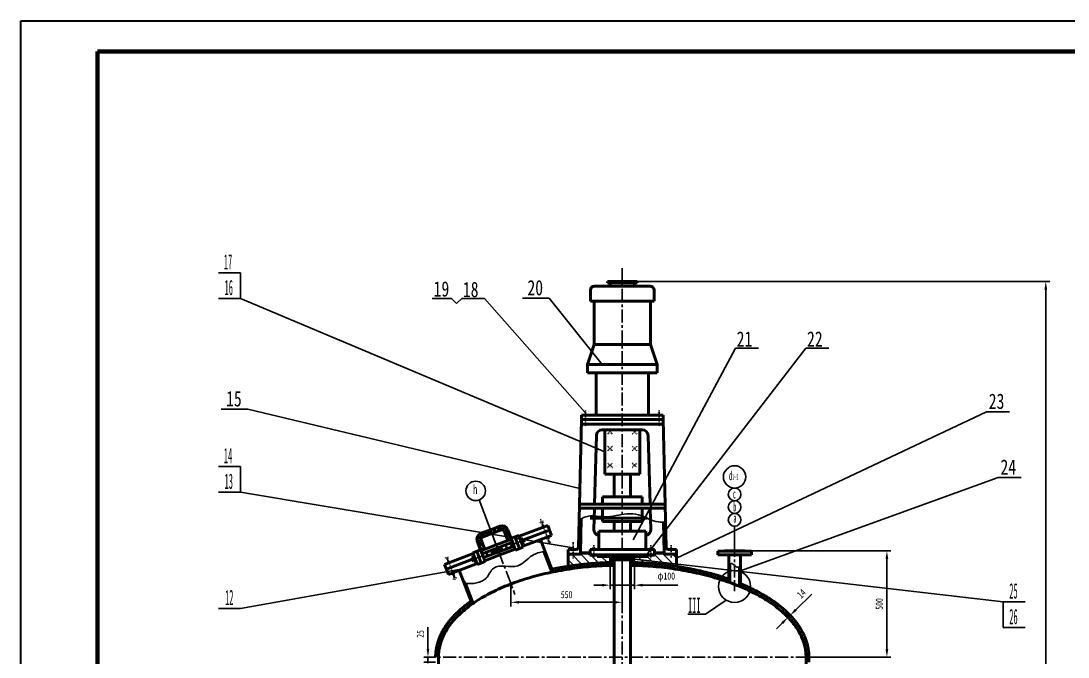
# Model space of a CAD drawing. Header units: millimetres. Extents: x -11803 to 14115, y -852 to 12275.
# Drawn here: x 5205 to 10333, y 9039 to 12155 of the extents above; entities that cross this region are included whole.
import ezdxf

# ---------------------------------------------------------------- set-up
doc = ezdxf.new("R2010")
doc.units = ezdxf.units.MM
for name, pattern in [('CENTER2', [28.575, 19.05, -3.175, 3.175, -3.175]), ('CENTERX2', [101.6, 63.5, -12.7, 12.7, -12.7]), ('EB_DASH', [6, 3, -3]), ('EB_DASHDOT', [39, 30, -3, 3, -3])]:
    doc.linetypes.add(name, pattern=pattern)
doc.layers.get('Defpoints').update_dxf_attribs({"lineweight": 0})
for name, color, linetype, lineweight in [('CAXA0', 7, 'Continuous', 70), ('CAXA1', 1, 'EB_DASHDOT', 25), ('CAXA3', 7, 'Continuous', 25), ('CAXA4', 3, 'Continuous', 25), ('中心线', 1, 'CENTERX2', 25), ('粗实线', 7, 'Continuous', 50), ('细线', 3, 'Continuous', 0), ('边框线', 2, 'Continuous', 90)]:
    doc.layers.add(name, color=color, linetype=linetype, lineweight=lineweight)
doc.layers.add('细实线', color=125, linetype='Continuous')
doc.styles.add('TEXT', font='SIMFANG.TTF', dxfattribs={"width": 0.75})
doc.styles.add('标准', font='SimSun.ttf', dxfattribs={"width": 0.667})
doc.styles.add('样式 7', font='SimSun.ttf', dxfattribs={"width": 0.4})
doc.dimstyles.new('标准', dxfattribs={"dimscale": 10, "dimtxt": 3.5, "dimasz": 4, "dimexe": 2, "dimexo": 0, "dimgap": 2, "dimtad": 1, "dimdec": 1, "dimdsep": 46, "dimtxsty": '标准', "dimcen": 0, "dimdle": 2, "dimazin": 2, "dimtfac": 1, "dimtdec": 1, "dimtmove": 0, "dimatfit": 3, "dimfxl": 0, "dimtolj": 1, "dimtzin": 0, "dimarcsym": 0})

# ---------------------------------------------------------------- blocks, each defined once
blk = doc.blocks.new('*D52')
at = {"layer": 'Defpoints', "color": 0, "linetype": 'Continuous', "lineweight": 25}
for p in [(8749.4, 9559), (9445.8, 9559), (9063.9, 9039)]:
    blk.add_point(p, dxfattribs=at)
at = {"layer": '细实线', "color": 0, "linetype": 'Continuous', "lineweight": -2}
for p, q in [((8749.4, 9559), (9465.8, 9559)), ((9445.8, 9079), (9445.8, 9519)), ((9063.9, 9039), (9465.8, 9039))]:
    blk.add_line(p, q, dxfattribs=at)
at = {"layer": '细实线', "color": 0, "linetype": 'Continuous', "lineweight": 25}
for points in [[(9439.2, 9519), (9452.5, 9519), (9445.8, 9559)], [(9439.2, 9079), (9452.5, 9079), (9445.8, 9039)]]:
    blk.add_solid(points, dxfattribs=at)
at = {"layer": '细实线', "color": 0, "linetype": 'Continuous', "lineweight": -3, "insert": (9408.3, 9299), "char_height": 35, "attachment_point": 5, "rotation": 90, "style": '标准'}
blk.add_mtext('\\A1;\\fFangSong_GB2312;500', dxfattribs=at)
blk = doc.blocks.new('*D57')
at = {"layer": 'Defpoints', "color": 0, "linetype": 'Continuous', "lineweight": 25}
for p in [(8149.9, 9479.8), (7604.9, 9397.1), (8149.9, 9307.2)]:
    blk.add_point(p, dxfattribs=at)
at = {"layer": '细实线', "color": 0, "linetype": 'Continuous', "lineweight": -2}
for p, q in [((8149.9, 9479.8), (8149.9, 9287.2)), ((7604.9, 9397.1), (7604.9, 9287.2)), ((7644.9, 9307.2), (8109.9, 9307.2))]:
    blk.add_line(p, q, dxfattribs=at)
at = {"layer": '细实线', "color": 0, "linetype": 'Continuous', "lineweight": 25}
for points in [[(7644.9, 9313.9), (7644.9, 9300.6), (7604.9, 9307.2)], [(8109.9, 9313.9), (8109.9, 9300.6), (8149.9, 9307.2)]]:
    blk.add_solid(points, dxfattribs=at)
at = {"layer": '细实线', "color": 0, "linetype": 'Continuous', "lineweight": -3, "insert": (7877.4, 9344.7), "char_height": 35, "attachment_point": 5, "style": '标准'}
blk.add_mtext('\\A1;\\fFangSong_GB2312;550', dxfattribs=at)
blk = doc.blocks.new('CAXBLOCK28', base_point=(216.2, -6573.1))
at = {"layer": 'CAXA0', "color": 0, "linetype": 'Continuous', "lineweight": 25}
for p, q in [((-1017.5, 3955.1), (-1067.6, 4005.3)), ((-976.6, 3959.2), (-1025, 4007.6)), ((-978, 4005.5), (-983.8, 4011.3)), ((-934.9, 3962.3), (-973.8, 4001.3)), ((-612.1, 3953.9), (-662, 4003.8)), ((-560.4, 3947), (-624.6, 4011.3)), ((-555, 3986.6), (-573.7, 4005.3)), ((-1057.4, 3950.2), (-1085, 3977.8)), ((-892.2, 3964.6), (-922.9, 3995.3)), ((-877, 3994.3), (-878, 3995.3)), ((-757.9, 3965), (-766.2, 3973.3)), ((-710.7, 3962.7), (-743.3, 3995.3)), ((-662.2, 3959.1), (-698.4, 3995.3))]:
    blk.add_line(p, q, dxfattribs=at)
blk = doc.blocks.new('CAXBLOCK29', base_point=(216.2, -6573.1))
at = {"layer": 'CAXA0', "color": 0, "linetype": 'Continuous', "lineweight": 25}
for p, q in [((-872.7, 3965.3), (-880.1, 3957.8)), ((-879.4, 3951.7), (-880, 3952.3)), ((-873.3, 3959.2), (-879.2, 3965.1)), ((-760.1, 3953.7), (-771.8, 3965.4)), ((-762.7, 3965.1), (-767.6, 3960.2)), ((-760, 3954.3), (-761.6, 3952.8))]:
    blk.add_line(p, q, dxfattribs=at)
blk = doc.blocks.new('*D73')
at = {"layer": 'Defpoints', "color": 0, "linetype": 'Continuous', "lineweight": 25}
for p in [(8090, 9488), (8209.8, 9488), (8209.8, 9391.1)]:
    blk.add_point(p, dxfattribs=at)
at = {"layer": '细实线', "color": 0, "linetype": 'Continuous', "lineweight": -2}
for p, q in [((8090, 9488), (8090, 9371.1)), ((8209.8, 9488), (8209.8, 9371.1)), ((8050, 9391.1), (8010, 9391.1)), ((8090, 9391.1), (8209.8, 9391.1)), ((8249.8, 9391.1), (8421.3, 9391.1))]:
    blk.add_line(p, q, dxfattribs=at)
at = {"layer": '细实线', "color": 0, "linetype": 'Continuous', "lineweight": 25}
for points in [[(8050, 9397.8), (8050, 9384.4), (8090, 9391.1)], [(8249.8, 9397.8), (8249.8, 9384.4), (8209.8, 9391.1)]]:
    blk.add_solid(points, dxfattribs=at)
at = {"layer": '细实线', "color": 0, "linetype": 'Continuous', "lineweight": -3, "insert": (8365.6, 9431.3), "char_height": 35, "attachment_point": 5, "style": '标准'}
blk.add_mtext('\\A1;\\fFangSong_GB2312;φ100', dxfattribs=at)
blk = doc.blocks.new('*D74')
at = {"layer": 'Defpoints', "color": 0, "linetype": 'Continuous', "lineweight": 25}
for p in [(7198.4, 9039), (7235.9, 9039), (7235.9, 9014)]:
    blk.add_point(p, dxfattribs=at)
at = {"layer": '细实线', "color": 0, "linetype": 'Continuous', "lineweight": -2}
for p, q in [((7198.4, 9079), (7198.4, 9185.7)), ((7235.9, 9039), (7178.4, 9039)), ((7198.4, 9014), (7198.4, 9039)), ((7235.9, 9014), (7178.4, 9014)), ((7198.4, 8974), (7198.4, 8934))]:
    blk.add_line(p, q, dxfattribs=at)
at = {"layer": '细实线', "color": 0, "linetype": 'Continuous', "lineweight": 25}
for points in [[(7191.7, 9079), (7205.1, 9079), (7198.4, 9039)], [(7191.7, 8974), (7205.1, 8974), (7198.4, 9014)]]:
    blk.add_solid(points, dxfattribs=at)
at = {"layer": '细实线', "color": 0, "linetype": 'Continuous', "lineweight": -3, "insert": (7160.9, 9152.4), "char_height": 35, "attachment_point": 5, "rotation": 90, "style": '标准'}
blk.add_mtext('\\A1;\\fFangSong_GB2312;25', dxfattribs=at)
blk = doc.blocks.new('*D254')
at = {"layer": 'Defpoints', "color": 0, "lineweight": 25}
for p in [(8958.8, 9236.3), (8968.8, 9246), (8971.7, 9243.1)]:
    blk.add_point(p, dxfattribs=at)
at = {"layer": '细实线', "color": 0, "lineweight": -2}
for p, q in [((9000.3, 9271.1), (9077.8, 9346.7)), ((8958.8, 9236.3), (8975.6, 9219)), ((8961.6, 9233.4), (8971.7, 9243.1)), ((8968.8, 9246), (8985.6, 9228.8)), ((8933, 9205.4), (8904.4, 9177.5))]:
    blk.add_line(p, q, dxfattribs=at)
at = {"layer": '细实线', "color": 0, "lineweight": 25}
for points in [[(8928.4, 9210.2), (8937.7, 9200.7), (8961.6, 9233.4)], [(8995.6, 9275.8), (9005, 9266.3), (8971.7, 9243.1)]]:
    blk.add_solid(points, dxfattribs=at)
at = {"layer": '细实线', "color": 0, "lineweight": 25, "insert": (9027.2, 9349.7), "char_height": 35, "attachment_point": 5, "rotation": 44.2893, "style": '标准'}
blk.add_mtext('\\A1;14', dxfattribs=at)

msp = doc.modelspace()

# ---------------------------------------------------------------- linework, layer by layer
at = {"layer": 'CAXA0'}
for p, q in [((7766.06, 9556.064), (7771.987, 9557.354)), ((7375.792, 9400.677), (7382.433, 9400.077))]:
    msp.add_line(p, q, dxfattribs=at)
at = {"layer": 'CAXA0', "linetype": 'Continuous', "lineweight": 50}
for p, q in [((8650.414, 9558.978), (8650.414, 9556.978)), ((8749.414, 9558.978), (8749.414, 9556.978))]:
    msp.add_line(p, q, dxfattribs=at)
at = {"layer": 'CAXA0', "color": 7, "linetype": 'Continuous', "lineweight": 70}
msp.add_line((7884.914, 9484.472), (7887.832, 9484.472), dxfattribs=at)
at = {"layer": 'CAXA1', "linetype": 'EB_DASHDOT', "lineweight": 25}
msp.add_line((8699.914, 9578.031), (8699.914, 9535.978), dxfattribs=at)
at = {"layer": 'CAXA3', "color": 7, "linetype": 'Continuous', "lineweight": 50}
for p, q in [((8107.914, 9502.492), (8109.914, 9502.538)), ((8189.914, 9502.538), (8191.914, 9502.492))]:
    msp.add_line(p, q, dxfattribs=at)
at = {"layer": 'CAXA3', "linetype": 'Continuous', "lineweight": 50}
msp.add_line((9063.914, 9038.978), (9063.914, 9013.978), dxfattribs=at)
at = {"layer": '中心线'}
msp.add_line((8149.914, 10943.776), (8149.914, 5816.416), dxfattribs=at)
at = {"layer": '中心线', "color": 7, "linetype": 'EB_DASH', "lineweight": 25}
for p, q in [((7965.644, 10224.606), (7973.905, 10238.736)), ((7974.183, 10224.606), (7965.921, 10238.736)), ((7969.914, 10246.741), (7969.914, 10167.532)), ((8325.644, 10224.606), (8333.906, 10238.736)), ((8334.183, 10224.606), (8325.922, 10238.736)), ((8329.914, 10246.741), (8329.914, 10167.532)), ((8100.783, 10131.435), (8078.119, 10153.033)), ((8078.697, 10131.435), (8101.362, 10153.033)), ((8221.13, 10131.435), (8198.465, 10153.033)), ((8199.044, 10131.435), (8221.708, 10153.033)), ((8100.783, 10049.67), (8078.119, 10071.267)), ((8078.697, 10049.67), (8101.362, 10071.267)), ((8221.13, 10049.67), (8198.465, 10071.267)), ((8199.044, 10049.67), (8221.708, 10071.267)), ((8100.783, 9988.951), (8078.119, 9967.353)), ((8078.697, 9988.951), (8101.362, 9967.353)), ((8221.13, 9988.951), (8198.465, 9967.353)), ((8199.044, 9988.951), (8221.708, 9967.353)), ((7771.117, 9678.001), (7744.811, 9701.55)), ((7749.646, 9714.033), (7796.052, 9591.264)), ((7757.378, 9672.807), (7761.53, 9707.87)), ((7800.741, 9599.628), (7774.435, 9623.177)), ((7787.002, 9594.434), (7791.154, 9629.497)), ((7909.914, 9602.179), (7909.914, 9522.371)), ((7905.644, 9566.606), (7913.905, 9580.736)), ((7914.183, 9566.606), (7905.921, 9580.736)), ((8005.644, 9565.693), (8013.905, 9579.823)), ((8014.183, 9565.693), (8005.922, 9579.823)), ((8009.914, 9586.781), (8009.914, 9524.177)), ((8285.644, 9565.693), (8293.905, 9579.823)), ((8294.183, 9565.693), (8285.922, 9579.823)), ((8289.914, 9586.781), (8289.914, 9524.177)), ((8385.644, 9566.606), (8393.906, 9580.736)), ((8394.183, 9566.606), (8385.922, 9580.736)), ((8389.914, 9587.195), (8389.914, 9522.371)), ((8100.819, 9522.693), (8104.724, 9522.693)), ((8102.914, 9525.084), (8102.914, 9520.224)), ((8199.008, 9522.693), (8195.103, 9522.693)), ((8196.914, 9525.084), (8196.914, 9520.224)), ((7337.715, 9424.609), (7311.408, 9448.158)), ((7323.976, 9419.415), (7328.128, 9454.478))]:
    msp.add_line(p, q, dxfattribs=at)
at = {"layer": '中心线', "lineweight": 25}
msp.add_line((7473.255, 9745.252), (7624.162, 9346.015), dxfattribs=at)
at = {"layer": '中心线', "linetype": 'CENTER2', "lineweight": 25}
msp.add_line((7461.214, 9635.694), (7554.755, 9671.052), dxfattribs=at)
at = {"layer": '中心线', "color": 1, "linetype": 'EB_DASHDOT', "lineweight": 25}
for p, q in [((7580.534, 9659.415), (7598.213, 9612.645)), ((7449.577, 9609.915), (7467.256, 9563.144))]:
    msp.add_line(p, q, dxfattribs=at)
at = {"layer": '中心线', "color": 1, "lineweight": 25}
msp.add_line((7410.522, 9513.904), (7673.24, 9613.209), dxfattribs=at)
at = {"layer": '中心线', "color": 7, "linetype": 'EB_DASH', "lineweight": 0}
for p, q in [((7607.567, 9616.18), (7625.953, 9567.539)), ((7626.275, 9623.252), (7644.661, 9574.611)), ((7644.983, 9630.323), (7663.369, 9581.682)), ((7308.091, 9502.982), (7281.784, 9526.531)), ((7290.559, 9528.593), (7333.026, 9416.244)), ((7294.352, 9497.788), (7298.504, 9532.851))]:
    msp.add_line(p, q, dxfattribs=at)
at = {"layer": '中心线', "color": 7, "lineweight": 25}
msp.add_line((8699.914, 9593.367), (8699.914, 9361.565), dxfattribs=at)
at = {"layer": '中心线', "linetype": 'CENTERX2'}
msp.add_line((9063.914, 9038.978), (7197.404, 9038.978), dxfattribs=at)
at = {"layer": '中心线', "color": 1, "linetype": 'CENTER2', "lineweight": 25}
for centre, start, end in [((7561.826, 9652.343), 20.70607, 110.70607), ((7468.285, 9616.986), 110.70607, 200.70607)]:
    msp.add_arc(centre, 20, start, end, dxfattribs=at)
at = {"layer": '粗实线', "color": 7, "linetype": 'Continuous', "lineweight": 50}
for p, q in [((8077.623, 10878.698), (8149.914, 10878.698)), ((8077.623, 10878.698), (8077.623, 10872.207)), ((8077.623, 10872.207), (8149.914, 10872.207)), ((8090.133, 10872.207), (8090.133, 10856.076)), ((8222.204, 10878.698), (8149.914, 10878.698)), ((8222.204, 10872.207), (8149.914, 10872.207)), ((8209.694, 10872.207), (8209.694, 10856.076)), ((8222.204, 10878.698), (8222.204, 10872.207)), ((7993.771, 10782.03), (7993.771, 10836.076)), ((8013.771, 10856.076), (8149.914, 10856.076)), ((8286.056, 10856.076), (8149.914, 10856.076)), ((8306.056, 10782.03), (8306.056, 10836.076)), ((7993.771, 10782.03), (8306.056, 10782.03)), ((8012.414, 10782.03), (8012.414, 10570.567)), ((8287.414, 10782.03), (8287.414, 10570.567)), ((7979.086, 10471.193), (8012.414, 10570.567)), ((8012.414, 10570.567), (8287.414, 10570.567)), ((8320.741, 10471.193), (8287.414, 10570.567)), ((7979.086, 10471.193), (7979.086, 10430.782)), ((7979.086, 10471.193), (8320.741, 10471.193)), ((8320.741, 10471.193), (8320.741, 10430.782)), ((8149.914, 10430.782), (7979.086, 10430.782)), ((7992.988, 10430.782), (8021.852, 10430.782)), ((8021.852, 10224.193), (8021.852, 10430.782)), ((8149.914, 10430.782), (8277.975, 10430.782)), ((8277.975, 10224.193), (8277.975, 10430.782)), ((8320.741, 10430.782), (8277.975, 10430.782)), ((8306.839, 10430.782), (8277.975, 10430.782)), ((8149.914, 10224.193), (7949.914, 10224.193)), ((7949.914, 10224.193), (7949.914, 10202.193)), ((8149.914, 10224.193), (8349.914, 10224.193)), ((8349.914, 10224.193), (8349.914, 10202.193)), ((7935.144, 9575.957), (7949.914, 10202.193)), ((8149.914, 10180.193), (7949.395, 10180.193)), ((8149.914, 10202.193), (7949.914, 10202.193)), ((8053.052, 10152.61), (8149.914, 10152.61)), ((8063.914, 10152.61), (8063.914, 9935.193)), ((8149.914, 10202.193), (8349.914, 10202.193)), ((8149.914, 10180.193), (8350.432, 10180.193)), ((8246.775, 10152.61), (8149.914, 10152.61)), ((8246.775, 10152.61), (8149.914, 10152.61)), ((8235.914, 10152.61), (8235.914, 9935.193)), ((8364.683, 9575.957), (8349.914, 10202.193)), ((8023.063, 10123.415), (8014.062, 9788.193)), ((8276.764, 10123.415), (8285.765, 9788.193)), ((8149.914, 9935.193), (8063.914, 9935.193)), ((8109.914, 9935.193), (8109.914, 9823.193)), ((8149.914, 9935.193), (8235.914, 9935.193)), ((8189.914, 9935.193), (8189.914, 9823.193)), ((8149.914, 9823.193), (8053.047, 9823.193)), ((8053.047, 9823.193), (8053.047, 9788.193)), ((8149.914, 9823.193), (8246.78, 9823.193)), ((8246.78, 9823.193), (8246.78, 9788.193)), ((8149.914, 9768.193), (7939.678, 9768.193)), ((8149.914, 9788.193), (7940.149, 9788.193)), ((8013.525, 9768.193), (8010.741, 9664.506)), ((8053.047, 9768.193), (8053.047, 9703.193)), ((8149.914, 9788.193), (8359.678, 9788.193)), ((8149.914, 9768.193), (8360.149, 9768.193)), ((8246.78, 9768.193), (8246.78, 9703.193)), ((8286.302, 9768.193), (8289.086, 9664.506)), ((7945.261, 9550.193), (7949.186, 9716.61)), ((8272.414, 9719.693), (7992.414, 9719.693)), ((8149.914, 9703.193), (8053.047, 9703.193)), ((8109.914, 9703.193), (8109.914, 9655.193)), ((8149.914, 9703.193), (8246.78, 9703.193)), ((8189.914, 9703.193), (8189.914, 9655.193)), ((8354.566, 9550.193), (8351.041, 9699.641)), ((7504.449, 9662.727), (7457.678, 9645.048)), ((7511.52, 9644.019), (7464.75, 9626.34)), ((7504.449, 9662.727), (7551.219, 9680.406)), ((7511.52, 9644.019), (7558.29, 9661.698)), ((7571.18, 9655.879), (7588.859, 9609.109)), ((7589.888, 9662.951), (7607.567, 9616.18)), ((7644.983, 9630.323), (7785.294, 9683.359)), ((7665.694, 9612.494), (7793.78, 9660.91)), ((7785.294, 9683.359), (7803.68, 9634.718)), ((8149.914, 9655.193), (8034.42, 9655.193)), ((8034.42, 9655.193), (8034.42, 9565.693)), ((8149.914, 9655.193), (8265.407, 9655.193)), ((8265.407, 9655.193), (8265.407, 9565.693)), ((7440.223, 9606.379), (7457.902, 9559.609)), ((7458.931, 9613.45), (7476.61, 9566.68)), ((7463.559, 9544.642), (7613.224, 9601.214)), ((7532.734, 9587.894), (7607.567, 9616.18)), ((7605.799, 9620.857), (7643.215, 9635)), ((7605.799, 9620.857), (7627.721, 9562.862)), ((7624.507, 9627.929), (7646.429, 9569.934)), ((7643.215, 9635), (7665.137, 9577.005)), ((7662.865, 9619.978), (7650.64, 9615.357)), ((7669.937, 9601.27), (7657.712, 9596.649)), ((7662.865, 9619.978), (7669.937, 9601.27)), ((7663.369, 9581.682), (7803.68, 9634.718)), ((7750.362, 9614.565), (7810.399, 9455.732)), ((7420.486, 9545.466), (7280.175, 9492.43)), ((7456.134, 9564.286), (7418.718, 9550.143)), ((7418.718, 9550.143), (7440.639, 9492.147)), ((7437.426, 9557.214), (7459.348, 9499.219)), ((7456.134, 9564.286), (7478.056, 9506.29)), ((7532.734, 9587.894), (7457.902, 9559.609)), ((7470.631, 9525.934), (7620.296, 9582.506)), ((7551.12, 9539.253), (7476.288, 9510.967)), ((7551.12, 9539.253), (7625.953, 9567.539)), ((7627.721, 9562.862), (7665.137, 9577.005)), ((7766.06, 9556.064), (7804.448, 9454.507)), ((7884.914, 9566.193), (7884.914, 9483.193)), ((7925.147, 9566.193), (7884.914, 9566.193)), ((7944.914, 9542.193), (7884.914, 9542.193)), ((7944.914, 9550.193), (7944.914, 9542.193)), ((7992.414, 9550.193), (7944.914, 9550.193)), ((7992.414, 9548.193), (7944.914, 9548.193)), ((7991.914, 9548.193), (7991.914, 9538.193)), ((8027.414, 9538.193), (7991.914, 9538.193)), ((7992.414, 9565.693), (7992.414, 9539.693)), ((8149.914, 9565.693), (7992.414, 9565.693)), ((8272.414, 9539.693), (7992.414, 9539.693)), ((8026.914, 9538.193), (8026.914, 9532.193)), ((8027.414, 9539.693), (8027.414, 9532.193)), ((8149.914, 9565.693), (8307.414, 9565.693)), ((8272.414, 9539.693), (8307.414, 9539.693)), ((8272.414, 9539.693), (8272.414, 9532.193)), ((8272.414, 9538.193), (8307.914, 9538.193)), ((8272.914, 9538.193), (8272.914, 9532.193)), ((8307.414, 9565.693), (8307.414, 9539.693)), ((8307.414, 9550.193), (8354.914, 9550.193)), ((8307.414, 9548.193), (8354.914, 9548.193)), ((8307.914, 9548.193), (8307.914, 9538.193)), ((8354.566, 9550.193), (8354.914, 9550.193)), ((8354.914, 9550.193), (8354.914, 9542.193)), ((8354.914, 9542.193), (8414.914, 9542.193)), ((8374.68, 9566.193), (8414.914, 9566.193)), ((8414.914, 9566.193), (8414.914, 9483.193)), ((7280.175, 9492.43), (7298.561, 9443.788)), ((7416.747, 9518.395), (7288.66, 9469.98)), ((7438.872, 9496.824), (7298.561, 9443.788)), ((7413.918, 9525.878), (7426.143, 9530.499)), ((7413.918, 9525.878), (7420.989, 9507.17)), ((7420.989, 9507.17), (7433.214, 9511.791)), ((7478.056, 9506.29), (7440.639, 9492.147)), ((8109.914, 9532.193), (8026.914, 9532.193)), ((8149.914, 9535.193), (8027.414, 9535.193)), ((8090.03, 9487.981), (8089.564, 9501.973)), ((8090.03, 9487.981), (8101.699, 9502.337)), ((8090.03, 9487.981), (8109.914, 9487.981)), ((8092.914, 9535.193), (8092.914, 9510.193)), ((8109.914, 9510.193), (8092.914, 9510.193)), ((8096.914, 9530.193), (8096.914, 9515.193)), ((8149.914, 9530.193), (8096.914, 9530.193)), ((8149.914, 9515.193), (8096.914, 9515.193)), ((8107.914, 9510.193), (8107.914, 9502.48)), ((8109.914, 9535.193), (8109.914, 9530.193)), ((8109.914, 9515.193), (8109.914, 8629.254)), ((8149.914, 9535.193), (8272.414, 9535.193)), ((8149.914, 9530.193), (8202.914, 9530.193)), ((8149.914, 9515.193), (8202.914, 9515.193)), ((8189.914, 9535.193), (8189.914, 9530.193)), ((8189.914, 9532.193), (8272.914, 9532.193)), ((8189.914, 9515.193), (8189.914, 8629.254)), ((8189.914, 9510.193), (8206.914, 9510.193)), ((8189.914, 9487.981), (8209.797, 9487.981)), ((8191.914, 9510.193), (8191.914, 9502.48)), ((8209.797, 9487.981), (8198.128, 9502.337)), ((8202.914, 9530.193), (8202.914, 9515.193)), ((8206.914, 9535.193), (8206.914, 9510.193)), ((8209.797, 9487.981), (8210.263, 9501.973)), ((7351.879, 9463.942), (7414.466, 9298.362)), ((7382.433, 9400.077), (7419.536, 9301.919))]:
    msp.add_line(p, q, dxfattribs=at)
at = {"layer": '粗实线', "linetype": 'Continuous', "lineweight": 50}
for p, q in [((8617.414, 9556.978), (8617.414, 9538.978)), ((8650.414, 9556.978), (8617.414, 9556.978)), ((8782.414, 9538.978), (8617.414, 9538.978)), ((8749.414, 9556.978), (8646.414, 9556.978)), ((8749.414, 9558.978), (8650.414, 9558.978)), ((8671.414, 9538.978), (8671.414, 9405.734)), ((8728.414, 9538.978), (8728.414, 9383.702)), ((8782.414, 9556.978), (8749.414, 9556.978)), ((8782.414, 9556.978), (8782.414, 9538.978)), ((8676.414, 9495.317), (8676.414, 9403.86)), ((8723.414, 9481.087), (8723.414, 9385.784)), ((7249.914, 9038.978), (7249.914, 6588.978)), ((9049.914, 6588.978), (9049.914, 9038.978))]:
    msp.add_line(p, q, dxfattribs=at)
at = {"layer": '粗实线', "color": 7, "linetype": 'Continuous', "lineweight": 25}
for p, q in [((8107.414, 9525.716), (8107.414, 9519.819)), ((8192.414, 9525.716), (8192.414, 9519.819))]:
    msp.add_line(p, q, dxfattribs=at)
at = {"layer": '粗实线', "color": 7, "linetype": 'Continuous', "lineweight": 50}
for centre, radius, start, end in [((8013.771, 10836.076), 20, 90, 180), ((8286.056, 10836.076), 20, 0, 90), ((8053.052, 10122.61), 30, 90, 178.461866), ((8246.775, 10122.61), 30, 1.538134, 90), ((7468.285, 9616.986), 30, 110.70607, 200.70607), ((7561.826, 9652.343), 30, 20.70607, 110.70607), ((7561.826, 9652.343), 10, 20.70607, 110.70607), ((8040.73, 9663.7), 30, 178.461866, 257.859171), ((8259.097, 9663.7), 30, 282.140829, 1.538134), ((7468.285, 9616.986), 10, 110.70607, 200.70607), ((7925.147, 9576.193), 10, 270, 358.648935), ((8374.68, 9576.193), 10, 181.351065, 270)]:
    msp.add_arc(centre, radius, start, end, dxfattribs=at)
at = {"layer": '粗实线', "linetype": 'Continuous', "lineweight": 50}
for points, weights, degree, knots in [([(7249.914, 9038.978), (7249.914, 9038.978), (7249.914, 9038.978), (7249.914, 9459.97), (8090.031, 9487.981)], [0.999999844028, 0.999999922014, 1, 0.720714364555, 0.97404922802], 2, [0, 0, 0, 0.00028762, 0.00028762, 1030.03254304, 1030.03254304, 1030.03254304]), ([(7805.386, 9468.995), (7808.886, 9469.714), (7840.102, 9476.006), (7885.739, 9483.757), (7942.45, 9491.135), (7984.704, 9495.563), (8026.65, 9498.937), (8067.823, 9501.268), (8094.665, 9502.186), (8107.914, 9502.492)], [0.887900406283, 0.888643195652, 0.895405425658, 0.906572219771, 0.922567344708, 0.935793294558, 0.949837039632, 0.966036012797, 0.974579172826, 0.981437288803], 3, [0, 0, 0, 0, 10.61885001, 95.12512344, 137.37826016, 179.63139688, 221.8845336, 264.13767032, 304.77867398, 304.77867398, 304.77867398, 304.77867398]), ([(8191.914, 9502.492), (8205.162, 9502.186), (8232.004, 9501.268), (8273.177, 9498.937), (8315.123, 9495.563), (8357.377, 9491.135), (8414.088, 9483.757), (8484.745, 9471.756), (8567.694, 9452.898), (8629.381, 9434.915), (8663.278, 9423.434), (8671.414, 9420.581)], [0.981437287743, 0.974579177343, 0.966036019569, 0.949837051723, 0.935793309252, 0.922567361576, 0.906572238632, 0.889399505324, 0.873385451079, 0.864541417519, 0.860838382111, 0.86002073549], 3, [0, 0, 0, 0, 40.49801773, 82.60250865, 124.70699957, 166.81149049, 208.91598141, 293.12496325, 377.33394509, 461.54292693, 488.39008456, 488.39008456, 488.39008456, 488.39008456]), ([(8728.414, 9398.866), (8750.683, 9389.669), (8818.815, 9358.7), (8916.579, 9298.526), (9002.763, 9215.272), (9053.189, 9127.328), (9063.914, 9067.849), (9063.914, 9038.978)], [0.855482357522, 0.85419640577, 0.852152741866, 0.85965534295, 0.887114069143, 0.932878638147, 0.975592231766, 1], 3, [0, 0, 0, 0, 53.58857682, 170.32066793, 287.05275904, 403.78485015, 520.51694125, 520.51694125, 520.51694125, 520.51694125]), ([(7235.914, 9038.978), (7235.914, 9045.972), (7236.551, 9060.484), (7239.451, 9081.913), (7244.418, 9103.859), (7251.485, 9125.81), (7260.731, 9147.864), (7276.069, 9177.329), (7300.863, 9213.8), (7339.482, 9256.242), (7377.29, 9288.652), (7402.065, 9306.779), (7409.354, 9311.886)], [0.999999844028, 1.00610178448, 0.976411991544, 0.967003588156, 0.949633879025, 0.935847795328, 0.922553204109, 0.906580539984, 0.889396768558, 0.873386240105, 0.864237706054, 0.860395979654, 0.859422511237], 3, [0, 0, 0, 0, 26.27432125, 52.54864251, 78.82296376, 105.09728501, 131.37160627, 157.64592752, 210.19457003, 262.74321253, 315.29185504, 336.22986499, 336.22986499, 336.22986499, 336.22986499])]:
    msp.add_rational_spline(points, weights, degree=degree, knots=knots, dxfattribs=at)
msp.add_rational_spline([(8209.796, 9487.981), (9049.914, 9459.97), (9049.914, 9038.978)], [0.97404922825, 0.720714364428, 1], degree=2, dxfattribs=at)
at = {"layer": '细实线', "lineweight": 30}
for p, q in [((5205.453, 12154.678), (14115.453, 12154.678)), ((5205.453, -460.322), (5205.453, 12154.678))]:
    msp.add_line(p, q, dxfattribs=at)
at = {"layer": '细实线'}
for p, q in [((6172.144, 10920.967), (6279.796, 10920.967)), ((6279.796, 10920.967), (6279.796, 10795.162)), ((6172.144, 10795.162), (6279.796, 10795.162)), ((6172.144, 10795.162), (6279.796, 10795.162)), ((6279.796, 10795.162), (8063.914, 10043.901)), ((7313.615, 10795.06), (7218.967, 10795.06)), ((7313.615, 10795.06), (7338.615, 10770.06)), ((7363.615, 10795.06), (7338.615, 10770.06)), ((7363.615, 10795.06), (7475.942, 10795.06)), ((7363.615, 10795.06), (7363.615, 10795.06)), ((7475.942, 10795.06), (7965.921, 10238.736)), ((7662.201, 10796.717), (7792.78, 10796.717)), ((7792.78, 10796.717), (8051.845, 10471.193)), ((8202.745, 9613.532), (8704.436, 10552.191)), ((8265.538, 9535.193), (9048.896, 10552.191)), ((8704.436, 10552.191), (8816.763, 10552.191)), ((9048.896, 10552.191), (9161.223, 10552.191)), ((6186.667, 10253.03), (6317.247, 10253.03)), ((6317.247, 10253.03), (7941.967, 9865.253)), ((8414.914, 9523.545), (9933.77, 10240.386)), ((9933.77, 10240.386), (10046.097, 10240.386)), ((6172.144, 9972.132), (6279.796, 9972.132)), ((6279.796, 9972.132), (6279.796, 9846.327)), ((8728.414, 9461.34), (9991.287, 9917.817)), ((9991.287, 9917.817), (10103.614, 9917.817)), ((6172.144, 9846.327), (6279.796, 9846.327)), ((6172.144, 9846.327), (6279.796, 9846.327)), ((6279.796, 9846.327), (7910.052, 9573.671)), ((10015.022, 9309.242), (8196.914, 9520.224)), ((6279.796, 9277.029), (7368.716, 9470.306)), ((8659.014, 9317.812), (8557.298, 9249.483)), ((10015.022, 9309.242), (10122.675, 9309.242)), ((10015.022, 9309.242), (10015.022, 9183.436)), ((6172.144, 9277.029), (6279.796, 9277.029)), ((8557.298, 9249.483), (8471.389, 9249.483)), ((10015.022, 9183.436), (10122.675, 9183.436))]:
    msp.add_line(p, q, dxfattribs=at)
at = {"layer": '细实线', "linetype": 'Continuous', "lineweight": 25}
for p, q in [((8149.914, 10878.698), (10243.728, 10878.698)), ((10223.728, 10838.698), (10223.728, 5913.978)), ((7545.463, 9554.22), (7449.154, 9808.365)), ((8699.914, 9557.005), (8699.914, 9680.01))]:
    msp.add_line(p, q, dxfattribs=at)
for centre, radius in [((8699.914, 9921.36), 54.569), ((7432.271, 9852.916), 47.643), ((8699.914, 9835.661), 31.13), ((8699.914, 9773.401), 31.13), ((8699.914, 9711.14), 31.13)]:
    msp.add_circle(centre, radius, dxfattribs=at)
at = {"layer": '细实线'}
msp.add_circle((8699.914, 9384.929), 78.597, dxfattribs=at)
msp.add_open_spline([(7382.433, 9400.077), (7416.845, 9396.971), (7483.867, 9401.486), (7521.209, 9507.102), (7640.166, 9458.537), (7697.57, 9540.222), (7746.765, 9551.863), (7766.06, 9556.064)], degree=3, knots=[0, 0, 0, 0, 105.13805823, 167.85263041, 288.08633056, 377.17340267, 437.26380276, 437.26380276, 437.26380276, 437.26380276], dxfattribs=at)
at = {"layer": '细实线', "linetype": 'Continuous', "lineweight": 25}
msp.add_open_spline([(8671.414, 9491.642), (8674.856, 9494.77), (8685.113, 9500.852), (8699.914, 9488.202), (8714.714, 9475.551), (8724.971, 9481.634), (8728.414, 9484.761)], degree=3, knots=[0, 0, 0, 0, 13.14204484, 32.8624512, 52.58285756, 65.7249024, 65.7249024, 65.7249024, 65.7249024], dxfattribs=at)
msp.add_solid([(10217.061, 10838.698), (10230.394, 10838.698), (10223.728, 10878.698)], dxfattribs=at)
at = {"layer": '细线', "color": 7, "linetype": 'Continuous', "lineweight": 25}
msp.add_open_spline([(7938.339, 9711.423), (7953.294, 9718.667), (7993.367, 9738.081), (8075.459, 9715.445), (8155.014, 9744.809), (8245.858, 9737.728), (8305.123, 9698.539), (8350.05, 9699.134), (8361.743, 9700.605)], degree=3, knots=[0, 0, 0, 0, 48.67611433, 130.43340894, 238.61779337, 295.02708865, 398.99817827, 435.05701038, 435.05701038, 435.05701038, 435.05701038], dxfattribs=at)
at = {"layer": '边框线'}
for p, q in [((5580.453, 12004.678), (13965.453, 12004.678)), ((5580.453, -310.322), (5580.453, 12004.678))]:
    msp.add_line(p, q, dxfattribs=at)

# ---------------------------------------------------------------- block references
at = {"layer": '细实线', "color": 7, "linetype": 'Continuous', "lineweight": 0}
msp.add_blockref('CAXBLOCK28', (9186.19, -1036.21), dxfattribs=at)
at = {"layer": '细线', "color": 7, "linetype": 'Continuous', "lineweight": 25}
msp.add_blockref('CAXBLOCK29', (9186.19, -1036.21), dxfattribs=at)

# ---------------------------------------------------------------- texts
at = {"layer": 'CAXA4', "linetype": 'Continuous', "lineweight": 25, "attachment_point": 1}
for s, insert, char_height, style in [('{\\H1.286x;d\\H0.6666x;1\\fTimes New Roman|b0|i0|c238|p18;~\\fSimSun|b0|i0|c134|p2;2}', (8672.726, 9950.497), 35, '样式 7'), ('h', (7419.661, 9883.25), 45, '标准'), ('c', (8691.55, 9860.967), 45, '样式 7'), ('b', (8693.788, 9797.376), 45, '样式 7'), ('a', (8694.248, 9742.791), 45, '样式 7')]:
    msp.add_mtext(s, dxfattribs=dict(at, insert=insert, char_height=char_height, style=style))
at = {"layer": '细实线', "char_height": 75, "attachment_point": 1}
for s, insert, width, style in [('{\\Ftxt|c0;17}', (6199.3, 11012.433), 144.79543, '样式 7'), ('{\\Ftxt|c0;16}', (6202.678, 10886.631), 144.79543, '样式 7'), ('{\\Ftxt|c0;19}', (7226.26, 10879.527), 79.05001, 'TEXT'), ('{\\Ftxt|c0;18}', (7369.358, 10877.055), 79.05001, 'TEXT'), ('{\\Ftxt|c0;20}', (7685.535, 10885.614), 79.05001, 'TEXT'), ('{\\Ftxt|c0;21}', (8710.178, 10634.186), 79.05001, 'TEXT'), ('{\\Ftxt|c0;22}', (9054.639, 10634.186), 79.05001, 'TEXT'), ('{\\Ftxt|c0;15}', (6210.002, 10341.927), 79.05001, 'TEXT'), ('{\\Ftxt|c0;23}', (9944.413, 10329.514), 79.05001, 'TEXT'), ('{\\Ftxt|c0;14}', (6199.3, 10063.598), 144.79543, '样式 7'), ('{\\Ftxt|c0;24}', (10001.93, 10006.945), 79.05001, 'TEXT'), ('{\\Ftxt|c0;13}', (6202.678, 9937.796), 144.79543, '样式 7'), ('{\\Ftxt|c0;25}', (10045.224, 9400.711), 144.79543, '样式 7'), ('{\\Ftxt|c0;12}', (6205.089, 9368.499), 144.79543, '样式 7'), ('III', (8472.18, 9330.016), 85.11746, '样式 7'), ('{\\Ftxt|c0;26}', (10045.224, 9274.906), 144.79543, '样式 7')]:
    msp.add_mtext(s, dxfattribs=dict(at, insert=insert, width=width, style=style))

# ---------------------------------------------------------------- dimensions: what is measured, and where the dimension line sits
at = {"layer": '细实线', "linetype": 'Continuous', "lineweight": -3}
for base, p1, p2, text, picture, middle in [((9445.838, 9558.978), (9063.914, 9038.978), (8749.414, 9558.978), '\\fFangSong_GB2312;500', '*D52', (9408.338, 9298.978)), ((7198.397, 9038.978), (7235.914, 9013.978), (7235.914, 9038.978), '\\fFangSong_GB2312;25', '*D74', (7160.897, 9152.354))]:
    dim = msp.add_linear_dim(base=base, p1=p1, p2=p2, angle=90, text=text, dimstyle='标准', dxfattribs=at)
    dim.commit()
    dim.dimension.update_dxf_attribs({"geometry": picture, "text_midpoint": middle})
dim = msp.add_linear_dim(base=(8209.797, 9391.114), p1=(8090.03, 9487.981), p2=(8209.797, 9487.981), text='\\fFangSong_GB2312;φ100', dimstyle='标准', dxfattribs=at)
dim.commit()
dim.dimension.update_dxf_attribs({"geometry": '*D73', "text_midpoint": (8365.571, 9391.114), "dimtype": 160})
dim = msp.add_linear_dim(base=(8149.914, 9307.238), p1=(7604.864, 9397.071), p2=(8149.914, 9479.773), text='\\fFangSong_GB2312;550', dimstyle='标准', dxfattribs=at)
dim.commit()
dim.dimension.update_dxf_attribs({"geometry": '*D57', "text_midpoint": (7877.389, 9344.738)})
at = {"layer": '细实线', "color": 0, "lineweight": 25}
dim = msp.add_aligned_dim(p1=(8958.816, 9236.258), p2=(8968.839, 9246.035), distance=-4.049, dimstyle='标准', dxfattribs=at)
dim.commit()
dim.dimension.update_dxf_attribs({"geometry": '*D254', "text_midpoint": (9027.183, 9349.68)})

doc.saveas('drawing.dxf')
